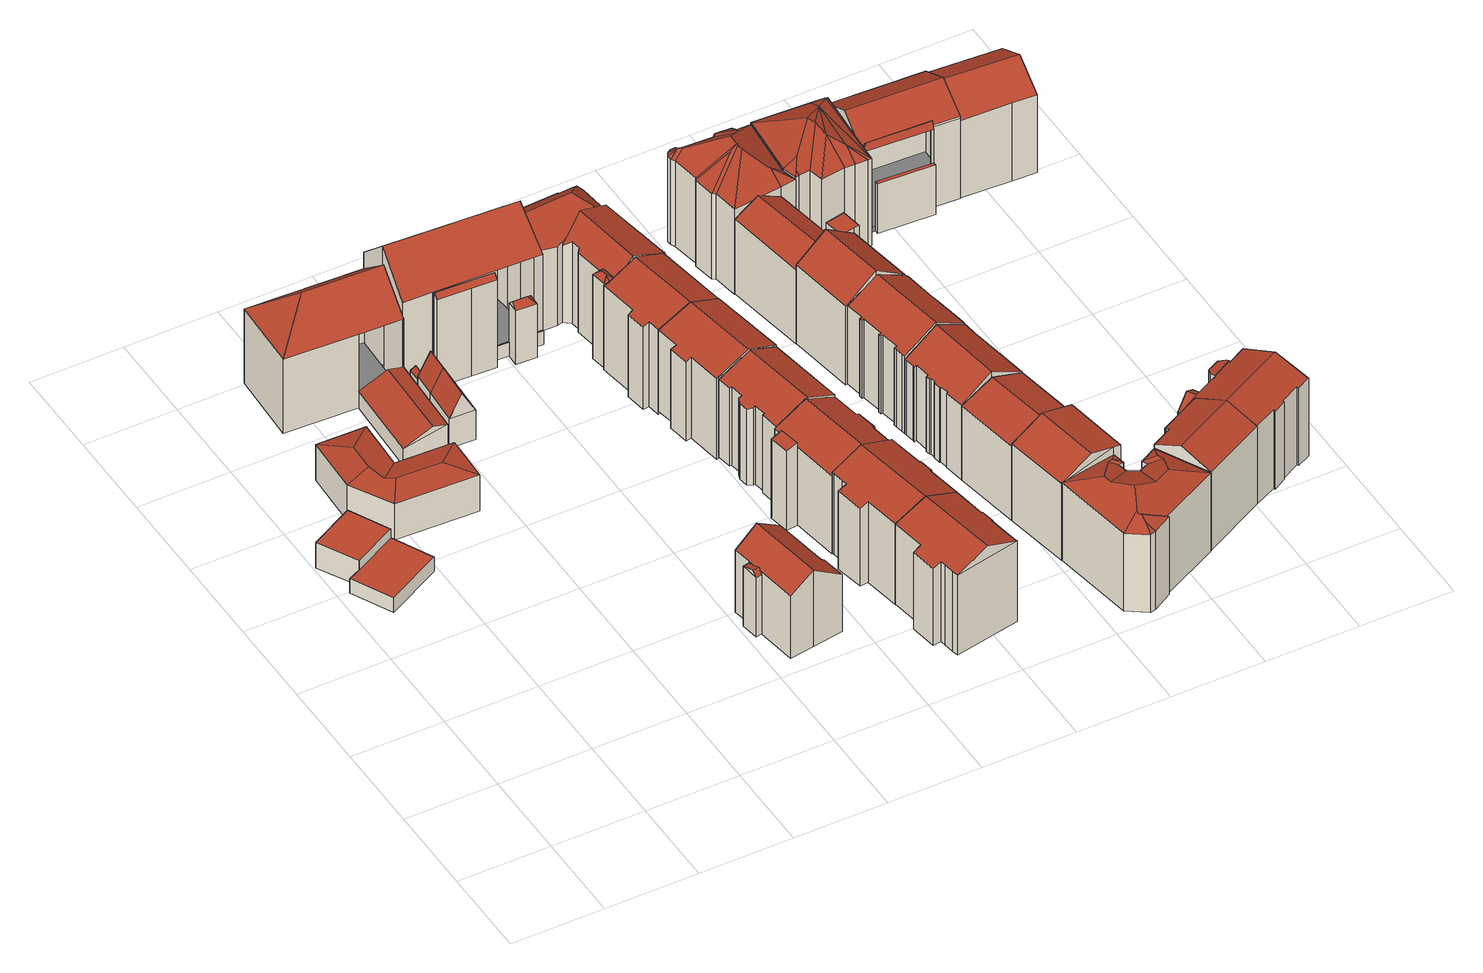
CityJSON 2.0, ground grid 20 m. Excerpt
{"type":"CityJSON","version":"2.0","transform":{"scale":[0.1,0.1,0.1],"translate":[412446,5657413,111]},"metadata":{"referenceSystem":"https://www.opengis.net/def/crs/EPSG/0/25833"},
"CityObjects":{
"building1":{"type":"Building","attributes":{"Dachtyp_tdc":"tdcPolyFlatRoof","Gemeindeschluessel":14612000,"Dachneigung":0,"QualitaetDacherkennung":81,"Geometrietyp2DReferenz":"3000","measuredHeight":6.15,"function":"31001_9998","roofType":"1000"},"geometry":[{"type":"Solid","lod":"2","boundaries":[[[[0,1,2,3]],[[1,4,5,2]],[[4,6,7,5]],[[6,8,9,7]],[[8,0,3,9]],[[8,6,4,1,0]],[[3,2,5,7,9]]]],"semantics":{"surfaces":[{"type":"WallSurface"},{"type":"RoofSurface"},{"type":"GroundSurface"}],"values":[[0,0,0,0,0,1,2]]}}]},
"building2":{"type":"Building","attributes":{"name":"Heinrich-Schütz-Konservatorium Dresden","Dachtyp_tdc":"tdcPolyFlatRoof","Gemeindeschluessel":14612000,"Dachneigung":0,"QualitaetDacherkennung":64,"Geometrietyp2DReferenz":"3000","measuredHeight":3.54,"function":"31001_3021","roofType":"1000"},"geometry":[{"type":"Solid","lod":"2","boundaries":[[[[10,11,12,13]],[[11,14,15,12]],[[14,16,17,15]],[[16,18,19,17]],[[18,10,13,19]],[[18,16,14,11,10]],[[13,12,15,17,19]]]],"semantics":{"surfaces":[{"type":"WallSurface"},{"type":"RoofSurface"},{"type":"GroundSurface"}],"values":[[0,0,0,0,0,1,2]]}}]},
"building3":{"type":"Building","attributes":{"Dachtyp_tdc":"tdcFreeFormRoof","Gemeindeschluessel":14612000,"Dachneigung":13.01,"QualitaetDacherkennung":86,"Geometrietyp2DReferenz":"3000","measuredHeight":10.07,"function":"31001_9998","roofType":"5000"},"geometry":[{"type":"Solid","lod":"2","boundaries":[[[[20,21,22,23]],[[21,24,25,22]],[[26,27,28,29]],[[27,30,31,28]],[[30,20,23,31]],[[32,33,30,27]],[[32,27,26]],[[34,33,32,26,35]],[[36,37,34,35,24]],[[36,24,21]],[[37,36,21,20]],[[33,34,37,20,30]],[[23,22,25,38,29,28,31]],[[24,35,38,25]],[[35,26,29,38]]]],"semantics":{"surfaces":[{"type":"WallSurface"},{"type":"RoofSurface"},{"type":"GroundSurface"}],"values":[[0,0,0,0,0,1,1,1,1,1,1,1,2,0,0]]}}]},
"building4":{"type":"Building","attributes":{"Gemeindeschluessel":14612000,"Geometrietyp2DReferenz":"3000","function":"31001_9998","roofType":"9999"},"children":["building4-1","building4-2"]},
"building4-1":{"type":"BuildingPart","attributes":{"Dachtyp_tdc":"tdcGableRoof","Dachneigung":26.17,"QualitaetDacherkennung":56,"Geometrietyp2DReferenz":"3000","measuredHeight":7.1,"roofType":"3100"},"parents":["building4"],"geometry":[{"type":"MultiSurface","lod":"2","boundaries":[[[39,40,41,42]],[[40,43,44,41]],[[43,45,46,44]],[[43,40,47]],[[40,39,48,47]],[[45,43,47,48]],[[42,41,44,46]]],"semantics":{"surfaces":[{"type":"WallSurface"},{"type":"RoofSurface"},{"type":"GroundSurface"}],"values":[0,0,0,0,1,1,2]}}]},
"building4-2":{"type":"BuildingPart","attributes":{"Dachtyp_tdc":"tdcHipAndGableRoof","Dachneigung":40.58,"QualitaetDacherkennung":58,"Geometrietyp2DReferenz":"3000","measuredHeight":25.02,"roofType":"5000"},"parents":["building4"],"geometry":[{"type":"MultiSurface","lod":"2","boundaries":[[[49,50,39,42,51]],[[52,46,45]],[[52,53,54,46]],[[53,55,56,54]],[[55,57,58,56]],[[57,59,60,58]],[[59,49,51,60]],[[55,53,61]],[[53,52,50,49,59,61]],[[59,57,55,61]],[[51,42,46,54,56,58,60]]],"semantics":{"surfaces":[{"type":"WallSurface"},{"type":"RoofSurface"},{"type":"GroundSurface"}],"values":[0,0,0,0,0,0,0,1,1,1,2]}}]},
"building5":{"type":"Building","attributes":{"Dachtyp_tdc":"tdcFreeFormRoof","Gemeindeschluessel":14612000,"Dachneigung":62.28,"QualitaetDacherkennung":6,"Geometrietyp2DReferenz":"3000","measuredHeight":12.53,"function":"31001_9998","roofType":"5000"},"geometry":[{"type":"Solid","lod":"2","boundaries":[[[[62,63,64,65]],[[63,66,67,64]],[[66,68,69,67]],[[68,70,71,69]],[[70,72,73,71]],[[72,74,75,73]],[[74,62,65,75]],[[72,76,74]],[[70,76,72]],[[76,70,68]],[[77,76,68,66]],[[78,77,66,63]],[[78,63,62]],[[76,77,78,62,74]],[[65,64,67,69,71,73,75]]]],"semantics":{"surfaces":[{"type":"WallSurface"},{"type":"RoofSurface"},{"type":"GroundSurface"}],"values":[[0,0,0,0,0,0,0,0,0,0,1,1,0,1,2]]}}]},
"building6":{"type":"Building","attributes":{"Dachtyp_tdc":"tdcFreeFormRoof","Gemeindeschluessel":14612000,"Dachneigung":63.23,"QualitaetDacherkennung":30,"Geometrietyp2DReferenz":"3000","measuredHeight":6.85,"function":"31001_9998","roofType":"5000"},"geometry":[{"type":"Solid","lod":"2","boundaries":[[[[79,80,81,82]],[[80,83,84,81]],[[83,85,86,84]],[[85,79,82,86]],[[87,85,83]],[[88,87,83,80]],[[88,80,79]],[[87,88,79,85]],[[82,81,84,86]]]],"semantics":{"surfaces":[{"type":"WallSurface"},{"type":"RoofSurface"},{"type":"GroundSurface"}],"values":[[0,0,0,0,1,1,1,1,2]]}}]},
"building7":{"type":"Building","attributes":{"Gemeindeschluessel":14612000,"Geometrietyp2DReferenz":"3000","function":"31001_9998","roofType":"9999"},"children":["building7-1","building7-2"]},
"building7-1":{"type":"BuildingPart","attributes":{"Dachtyp_tdc":"tdcGableRoof","Dachneigung":34.39,"QualitaetDacherkennung":67,"Geometrietyp2DReferenz":"3000","measuredHeight":18.53,"roofType":"3100"},"parents":["building7"],"geometry":[{"type":"MultiSurface","lod":"2","boundaries":[[[89,90,91,92]],[[90,93,94,91]],[[93,95,96,94]],[[95,97,98,96]],[[97,99,100,98]],[[99,101,102,100]],[[101,103,102]],[[104,105,106]],[[104,107,108,105]],[[107,109,110,108]],[[97,95,93,90,89,111,112,109]],[[92,91,94,96,98,100,102,105,108,110,113,114]],[[109,112,113,110]],[[112,111,114,113]],[[111,89,92,114]],[[109,107,104,115,116,101,99,97]]],"semantics":{"surfaces":[{"type":"WallSurface"},{"type":"RoofSurface"},{"type":"GroundSurface"}],"values":[0,0,0,0,0,0,0,0,0,0,1,2,0,0,0,1]}}]},
"building7-2":{"type":"BuildingPart","attributes":{"Dachtyp_tdc":"tdcGableRoof","Dachneigung":17.98,"QualitaetDacherkennung":32,"Geometrietyp2DReferenz":"3000","measuredHeight":15.7,"roofType":"3100"},"parents":["building7"],"geometry":[{"type":"MultiSurface","lod":"2","boundaries":[[[103,117,118,102]],[[117,119,120,118]],[[119,106,105,120]],[[119,117,121]],[[117,103,116,122,121]],[[106,119,121,122,115]],[[102,118,120,105]]],"semantics":{"surfaces":[{"type":"WallSurface"},{"type":"RoofSurface"},{"type":"GroundSurface"}],"values":[0,0,0,0,1,1,2]}}]},
"building8":{"type":"Building","attributes":{"Gemeindeschluessel":14612000,"Geometrietyp2DReferenz":"3000","function":"31001_9998","roofType":"9999"},"children":["building8-1","building8-2","building8-3","building8-4"]},
"building8-1":{"type":"BuildingPart","attributes":{"Dachtyp_tdc":"tdcFreeFormRoof","Dachneigung":44.53,"QualitaetDacherkennung":8,"Geometrietyp2DReferenz":"3000","measuredHeight":14.38,"roofType":"5000"},"parents":["building8"],"geometry":[{"type":"MultiSurface","lod":"2","boundaries":[[[123,124,125]],[[123,126,127,124]],[[126,128,129,127]],[[128,130,131,129]],[[130,132,133,134,131]],[[135,128,126,123]],[[136,135,123,132]],[[135,136,130,128]],[[130,136,132]],[[134,124,127,129,131]]],"semantics":{"surfaces":[{"type":"WallSurface"},{"type":"RoofSurface"},{"type":"GroundSurface"}],"values":[0,0,0,0,0,1,1,1,0,2]}}]},
"building8-2":{"type":"BuildingPart","attributes":{"Dachtyp_tdc":"tdcGableRoof","Dachneigung":40.35,"QualitaetDacherkennung":19,"Geometrietyp2DReferenz":"3000","measuredHeight":22.46,"roofType":"3100"},"parents":["building8"],"geometry":[{"type":"MultiSurface","lod":"2","boundaries":[[[137,138,139,140]],[[138,141,142,139]],[[141,143,144,142]],[[143,145,146,144]],[[145,147,148,149,146]],[[150,137,140,151,152]],[[145,143,141,138,137]],[[137,150,147,145]],[[140,139,142,144,146,149,151]]],"semantics":{"surfaces":[{"type":"WallSurface"},{"type":"RoofSurface"},{"type":"GroundSurface"}],"values":[0,0,0,0,0,0,1,1,2]}}]},
"building8-3":{"type":"BuildingPart","attributes":{"Dachtyp_tdc":"tdcPolyFlatRoof","Dachneigung":0,"QualitaetDacherkennung":0,"Geometrietyp2DReferenz":"3000","measuredHeight":3.28,"roofType":"9999"},"parents":["building8"],"geometry":[{"type":"MultiSurface","lod":"2","boundaries":[[[153,154,148,152,133,125,155]],[[155,125,124,156]],[[133,152,151,134]],[[148,154,157,149]],[[153,155,156,158]],[[156,124,134,151,149,157,158]],[[134,124,125,133]],[[149,151,152,148]],[[158,157,154,153]]],"semantics":{"surfaces":[{"type":"RoofSurface"},{"type":"WallSurface"},{"type":"GroundSurface"},{"type":"ClosureSurface","isClosure":"1","QuelleClosure":"LoD1Solid"}],"values":[0,1,1,1,1,2,3,3,3]}}]},
"building8-4":{"type":"BuildingPart","attributes":{"Dachtyp_tdc":"tdcGableRoof","Dachneigung":44.55,"QualitaetDacherkennung":68,"Geometrietyp2DReferenz":"3000","measuredHeight":29.45,"roofType":"3100"},"parents":["building8"],"geometry":[{"type":"MultiSurface","lod":"2","boundaries":[[[159,160,161,157,154]],[[160,162,163,161]],[[162,164,165,163]],[[164,166,167,165]],[[166,168,169,167]],[[168,170,171,169]],[[170,172,173,171]],[[172,174,175,173]],[[174,176,153,158,175]],[[172,170,168,166,164,162]],[[162,160,159,176,174,172]],[[157,161,163,165,167,169,171,173,175,158]]],"semantics":{"surfaces":[{"type":"WallSurface"},{"type":"RoofSurface"},{"type":"GroundSurface"}],"values":[0,0,0,0,0,0,0,0,0,1,1,2]}}]},
"building9":{"type":"Building","attributes":{"Dachtyp_tdc":"tdcFreeFormRoof","Gemeindeschluessel":14612000,"Dachneigung":21.4,"QualitaetDacherkennung":61,"Geometrietyp2DReferenz":"3000","measuredHeight":22.5,"function":"31001_9998","roofType":"5000"},"geometry":[{"type":"Solid","lod":"2","boundaries":[[[[177,178,179,180]],[[178,181,182,179]],[[181,183,184,182]],[[183,185,186,184]],[[185,187,188,186]],[[187,189,190,188]],[[189,191,192,190]],[[191,193,194,192]],[[193,195,196,194]],[[195,197,198,196]],[[197,199,200,198]],[[199,201,202,200]],[[201,203,204,202]],[[203,205,206,204]],[[205,207,208,206]],[[207,177,180,208]],[[183,181,178,177,209,210,191,189,187,185]],[[207,205,203,201,199,197,195,193,210,209]],[[193,191,210]],[[177,207,209]],[[180,179,182,184,186,188,190,192,194,196,198,200,202,204,206,208]]]],"semantics":{"surfaces":[{"type":"WallSurface"},{"type":"RoofSurface"},{"type":"GroundSurface"}],"values":[[0,0,0,0,0,0,0,0,0,0,0,0,0,0,0,0,1,1,0,0,2]]}}]},
"building10":{"type":"Building","attributes":{"Dachtyp_tdc":"tdcFreeFormRoof","Gemeindeschluessel":14612000,"Dachneigung":22.52,"QualitaetDacherkennung":65,"Geometrietyp2DReferenz":"3000","measuredHeight":22.73,"function":"31001_9998","roofType":"5000"},"geometry":[{"type":"Solid","lod":"2","boundaries":[[[[211,212,213,214]],[[212,215,216,213]],[[215,217,218,216]],[[217,219,220,218]],[[219,221,222,220]],[[221,223,224,222]],[[223,225,226,224]],[[225,227,228,226]],[[227,229,230,228]],[[229,231,232,230]],[[231,233,234,232]],[[233,235,236,234]],[[235,237,238,236]],[[237,239,240,238]],[[239,211,214,240]],[[233,231,229,227,241,242,239,237,235]],[[212,211,242,241,225,223,221,219,217,215]],[[211,239,242]],[[227,225,241]],[[214,213,216,218,220,222,224,226,228,230,232,234,236,238,240]]]],"semantics":{"surfaces":[{"type":"WallSurface"},{"type":"RoofSurface"},{"type":"GroundSurface"}],"values":[[0,0,0,0,0,0,0,0,0,0,0,0,0,0,0,1,1,0,0,2]]}}]},
"building11":{"type":"Building","attributes":{"Gemeindeschluessel":14612000,"Geometrietyp2DReferenz":"3000","function":"31001_9998","roofType":"9999"},"children":["building11-1","building11-2"]},
"building11-1":{"type":"BuildingPart","attributes":{"Dachtyp_tdc":"tdcPolyFlatRoof","Dachneigung":17.81,"QualitaetDacherkennung":41,"Geometrietyp2DReferenz":"3000","measuredHeight":20.22,"roofType":"2100"},"parents":["building11"],"geometry":[{"type":"MultiSurface","lod":"2","boundaries":[[[243,244,245,246]],[[247,248,244,243]],[[248,249,244]],[[250,251,246,245,252]],[[251,247,243,246]],[[251,250,248,247]]],"semantics":{"surfaces":[{"type":"GroundSurface"},{"type":"WallSurface"},{"type":"RoofSurface"}],"values":[0,1,1,1,1,2]}}]},
"building11-2":{"type":"BuildingPart","attributes":{"Dachtyp_tdc":"tdcGableRoof","Dachneigung":23.87,"QualitaetDacherkennung":82,"Geometrietyp2DReferenz":"3000","measuredHeight":22.38,"roofType":"3100"},"parents":["building11"],"geometry":[{"type":"MultiSurface","lod":"2","boundaries":[[[249,253,254,244]],[[253,255,256,254]],[[257,258,259,260]],[[258,261,262,259]],[[261,263,264,262]],[[263,265,266,264]],[[265,267,268,266]],[[267,269,270,268]],[[269,271,272,270]],[[271,273,274,272]],[[273,252,245,274]],[[269,267,265,263,261,258,257,275]],[[275,255,253,249,252,273,271,269]],[[245,244,254,256,276,260,259,262,264,266,268,270,272,274]],[[255,275,276,256]],[[275,257,260,276]]],"semantics":{"surfaces":[{"type":"WallSurface"},{"type":"RoofSurface"},{"type":"GroundSurface"}],"values":[0,0,0,0,0,0,0,0,0,0,0,1,1,2,0,0]}}]},
"building12":{"type":"Building","attributes":{"Dachtyp_tdc":"tdcGableRoof","Gemeindeschluessel":14612000,"Dachneigung":23.04,"QualitaetDacherkennung":81,"Geometrietyp2DReferenz":"3000","measuredHeight":22.23,"function":"31001_9998","roofType":"3100"},"geometry":[{"type":"Solid","lod":"2","boundaries":[[[[277,278,279,280]],[[278,281,282,279]],[[281,283,284,282]],[[283,285,286,284]],[[285,287,288,286]],[[287,289,290,288]],[[289,291,292,290]],[[291,293,294,292]],[[293,295,296,294]],[[295,297,298,296]],[[297,299,300,298]],[[299,301,302,300]],[[301,303,304,302]],[[303,255,305,304]],[[255,306,307,305]],[[306,277,280,307]],[[303,301,299,297]],[[297,295,293,291,289,287,285,283,281,278,277,306,255,303]],[[280,279,282,284,286,288,290,292,294,296,298,300,302,304,305,307]]]],"semantics":{"surfaces":[{"type":"WallSurface"},{"type":"RoofSurface"},{"type":"GroundSurface"}],"values":[[0,0,0,0,0,0,0,0,0,0,0,0,0,0,0,0,1,1,2]]}}]},
"building13":{"type":"Building","attributes":{"Dachtyp_tdc":"tdcFreeFormRoof","Gemeindeschluessel":14612000,"Dachneigung":21.45,"QualitaetDacherkennung":81,"Geometrietyp2DReferenz":"3000","measuredHeight":22.68,"function":"31001_9998","roofType":"5000"},"geometry":[{"type":"Solid","lod":"2","boundaries":[[[[308,309,310,311]],[[309,312,313,310]],[[312,314,315,313]],[[314,316,317,315]],[[316,318,319,317]],[[318,320,321,319]],[[320,322,323,321]],[[322,324,325,323]],[[324,308,311,325]],[[326,316,314,327]],[[322,320,318,326,327,312,309,308,324]],[[314,312,327]],[[318,316,326]],[[311,310,313,315,317,319,321,323,325]]]],"semantics":{"surfaces":[{"type":"WallSurface"},{"type":"RoofSurface"},{"type":"GroundSurface"}],"values":[[0,0,0,0,0,0,0,0,0,1,1,0,0,2]]}}]},
"building14":{"type":"Building","attributes":{"Dachtyp_tdc":"tdcFreeFormRoof","Gemeindeschluessel":14612000,"Dachneigung":22.52,"QualitaetDacherkennung":74,"Geometrietyp2DReferenz":"3000","measuredHeight":23.72,"function":"31001_9998","roofType":"5000"},"geometry":[{"type":"Solid","lod":"2","boundaries":[[[[312,328,329,330]],[[328,331,332,329]],[[331,333,334,332]],[[333,335,336,334]],[[335,337,338,336]],[[337,339,340,338]],[[339,341,342,340]],[[341,343,344,342]],[[343,345,346,344]],[[345,312,330,346]],[[347,348,341,339,337,335,333,331,328,312]],[[347,345,343,348]],[[343,341,348]],[[312,345,347]],[[330,329,332,334,336,338,340,342,344,346]]]],"semantics":{"surfaces":[{"type":"WallSurface"},{"type":"RoofSurface"},{"type":"GroundSurface"}],"values":[[0,0,0,0,0,0,0,0,0,0,1,1,0,0,2]]}}]},
"building15":{"type":"Building","attributes":{"Gemeindeschluessel":14612000,"Geometrietyp2DReferenz":"3000","function":"31001_9998","roofType":"9999"},"children":["building15-1","building15-2","building15-3"]},
"building15-1":{"type":"BuildingPart","attributes":{"Dachtyp_tdc":"tdcGableRoof","Dachneigung":25.74,"QualitaetDacherkennung":54,"Geometrietyp2DReferenz":"3000","measuredHeight":24.1,"roofType":"3100"},"parents":["building15"],"geometry":[{"type":"MultiSurface","lod":"2","boundaries":[[[349,350,351,352]],[[350,353,354,351]],[[353,355,356,354]],[[355,357,358,356]],[[359,360,361,362,363]],[[360,364,365,361]],[[364,366,367,365]],[[364,360,359,368,369,370,371]],[[371,372,357,355,353,350,349,373,366,364]],[[352,351,354,356,358,374,375,362,361,365,367,376]]],"semantics":{"surfaces":[{"type":"WallSurface"},{"type":"RoofSurface"},{"type":"GroundSurface"}],"values":[0,0,0,0,0,0,0,1,1,2]}}]},
"building15-2":{"type":"BuildingPart","attributes":{"Dachtyp_tdc":"tdcFreeFormRoof","Dachneigung":36.83,"QualitaetDacherkennung":9,"Geometrietyp2DReferenz":"3000","measuredHeight":21.61,"roofType":"5000"},"parents":["building15"],"geometry":[{"type":"MultiSurface","lod":"2","boundaries":[[[377,378,379,380]],[[378,381,382,379]],[[381,383,349,352,382]],[[384,377,380,367,366]],[[383,381,385]],[[381,378,386,387,385]],[[378,377,386]],[[377,384,387,386]],[[384,388,383,385,387]],[[380,379,382,352,376,367]]],"semantics":{"surfaces":[{"type":"WallSurface"},{"type":"RoofSurface"},{"type":"GroundSurface"}],"values":[0,0,0,0,1,1,1,1,1,2]}}]},
"building15-3":{"type":"BuildingPart","attributes":{"Dachtyp_tdc":"tdcFreeFormRoof","Dachneigung":40.69,"QualitaetDacherkennung":24,"Geometrietyp2DReferenz":"3000","measuredHeight":25.55,"roofType":"5000"},"parents":["building15"],"geometry":[{"type":"MultiSurface","lod":"2","boundaries":[[[389,390,391,392]],[[390,393,394,391]],[[393,395,396,394]],[[395,397,398,396]],[[397,399,400,398]],[[399,401,402,400]],[[401,403,404,402]],[[403,405,406,404]],[[405,407,408,406]],[[407,363,362,408]],[[409,410,411,358,357]],[[410,389,392,411]],[[412,368,363,407,405,413]],[[405,403,401,399,397,395,393,390,413]],[[390,389,410,409,372,414,370,412,413]],[[392,391,394,396,398,400,402,404,406,408,362,375,374,358,411]]],"semantics":{"surfaces":[{"type":"WallSurface"},{"type":"RoofSurface"},{"type":"GroundSurface"}],"values":[0,0,0,0,0,0,0,0,0,0,0,0,1,1,1,2]}}]},
"building16":{"type":"Building","attributes":{"Dachtyp_tdc":"tdcFreeFormRoof","Gemeindeschluessel":14612000,"Dachneigung":26.97,"QualitaetDacherkennung":59,"Geometrietyp2DReferenz":"3000","measuredHeight":22.41,"function":"31001_9998","roofType":"5000"},"geometry":[{"type":"Solid","lod":"2","boundaries":[[[[415,416,417,418]],[[416,419,420,417]],[[419,421,422,420]],[[421,423,424,422]],[[423,415,418,424]],[[423,421,419,425,426]],[[415,426,425,416]],[[419,416,425]],[[415,423,426]],[[418,417,420,422,424]]]],"semantics":{"surfaces":[{"type":"WallSurface"},{"type":"RoofSurface"},{"type":"GroundSurface"}],"values":[[0,0,0,0,0,1,1,0,0,2]]}}]},
"building17":{"type":"Building","attributes":{"Dachtyp_tdc":"tdcFreeFormRoof","Gemeindeschluessel":14612000,"Dachneigung":21.69,"QualitaetDacherkennung":28,"Geometrietyp2DReferenz":"3000","measuredHeight":22.21,"function":"31001_9998","roofType":"5000"},"geometry":[{"type":"Solid","lod":"2","boundaries":[[[[427,428,429,430]],[[428,431,432,429]],[[431,433,434,432]],[[433,435,436,434]],[[435,437,438,436]],[[437,439,440,438]],[[439,441,442,440]],[[441,443,444,442]],[[443,445,446,444]],[[445,447,448,446]],[[447,449,450,448]],[[449,451,452,450]],[[451,453,454,452]],[[453,455,456,454]],[[455,457,458,456]],[[457,427,430,458]],[[455,459,457]],[[459,455,453]],[[460,461,459,453,451]],[[462,463,464,460,451,449]],[[465,466,467,462,449,447]],[[465,447,445]],[[466,465,445,443]],[[467,466,443,441]],[[468,469,463,462,467,441,439]],[[470,471,468,439,437]],[[470,437,435]],[[471,470,435,433]],[[469,468,471,433,431]],[[464,463,469,431,428]],[[461,460,464,428,427]],[[459,461,427,457]],[[430,429,432,434,436,438,440,442,444,446,448,450,452,454,456,458]]]],"semantics":{"surfaces":[{"type":"WallSurface"},{"type":"RoofSurface"},{"type":"GroundSurface"}],"values":[[0,0,0,0,0,0,0,0,0,0,0,0,0,0,0,0,1,1,1,1,1,1,1,1,1,1,1,1,1,1,1,1,2]]}}]},
"building18":{"type":"Building","attributes":{"Dachtyp_tdc":"tdcGableRoof","Gemeindeschluessel":14612000,"Dachneigung":21.96,"QualitaetDacherkennung":75,"Geometrietyp2DReferenz":"3000","measuredHeight":21.24,"function":"31001_9998","roofType":"3100"},"geometry":[{"type":"Solid","lod":"2","boundaries":[[[[472,473,474,475]],[[473,476,477,474]],[[476,478,479,477]],[[478,472,475,479]],[[476,473,480]],[[472,478,481]],[[473,472,481,480]],[[478,476,480,481]],[[475,474,477,479]]]],"semantics":{"surfaces":[{"type":"WallSurface"},{"type":"RoofSurface"},{"type":"GroundSurface"}],"values":[[0,0,0,0,0,0,1,1,2]]}}]},
"building19":{"type":"Building","attributes":{"Dachtyp_tdc":"tdcGableRoof","Gemeindeschluessel":14612000,"Dachneigung":30.62,"QualitaetDacherkennung":80,"Geometrietyp2DReferenz":"3000","measuredHeight":22.67,"function":"31001_9998","roofType":"3100"},"geometry":[{"type":"Solid","lod":"2","boundaries":[[[[482,483,484,485]],[[483,486,487,484]],[[486,488,489,487]],[[488,490,491,489]],[[490,492,493,491]],[[492,494,495,493]],[[494,496,497,495]],[[496,498,499,497]],[[498,500,501,499]],[[500,502,503,501]],[[502,504,505,503]],[[504,506,507,505]],[[506,508,509,507]],[[508,510,511,509]],[[510,512,513,511]],[[512,514,515,513]],[[514,516,517,515]],[[516,518,519,517]],[[518,520,475,519]],[[520,521,522,475]],[[521,523,479,522]],[[523,524,525,479]],[[524,482,485,525]],[[521,520,518,516,514,512,510]],[[510,508,506,504,502,500,498,496,494,492,490,488,486,483,482,524,523,521]],[[485,484,487,489,491,493,495,497,499,501,503,505,507,509,511,513,515,517,519,475,522,479,525]]]],"semantics":{"surfaces":[{"type":"WallSurface"},{"type":"RoofSurface"},{"type":"GroundSurface"}],"values":[[0,0,0,0,0,0,0,0,0,0,0,0,0,0,0,0,0,0,0,0,0,0,0,1,1,2]]}}]},
"building20":{"type":"Building","attributes":{"Dachtyp_tdc":"tdcGableRoof","Gemeindeschluessel":14612000,"Dachneigung":29.71,"QualitaetDacherkennung":78,"Geometrietyp2DReferenz":"3000","measuredHeight":23.18,"function":"31001_9998","roofType":"3100"},"geometry":[{"type":"Solid","lod":"2","boundaries":[[[[526,527,528,529]],[[527,530,531,528]],[[530,532,533,531]],[[532,534,535,533]],[[534,536,537,535]],[[536,538,539,537]],[[538,540,541,539]],[[540,542,543,541]],[[542,544,545,543]],[[544,546,547,545]],[[546,548,549,547]],[[548,550,551,549]],[[550,552,553,551]],[[552,554,555,553]],[[554,556,557,555]],[[556,558,559,557]],[[558,560,561,559]],[[560,562,563,561]],[[562,564,565,563]],[[564,566,567,565]],[[566,568,569,567]],[[568,570,571,569]],[[570,572,513,571]],[[572,573,574,513]],[[573,575,509,574]],[[575,576,577,509]],[[576,526,529,577]],[[573,572,570,568,566,564,562,560,558,556,554,552,550]],[[550,548,546,544,542,540,538,536,534,532,530,527,526,576,575,573]],[[529,528,531,533,535,537,539,541,543,545,547,549,551,553,555,557,559,561,563,565,567,569,571,513,574,509,577]]]],"semantics":{"surfaces":[{"type":"WallSurface"},{"type":"RoofSurface"},{"type":"GroundSurface"}],"values":[[0,0,0,0,0,0,0,0,0,0,0,0,0,0,0,0,0,0,0,0,0,0,0,0,0,0,0,1,1,2]]}}]},
"building21":{"type":"Building","attributes":{"Dachtyp_tdc":"tdcGableRoof","Gemeindeschluessel":14612000,"Dachneigung":34.49,"QualitaetDacherkennung":78,"Geometrietyp2DReferenz":"3000","measuredHeight":24.18,"function":"31001_9998","roofType":"3100"},"geometry":[{"type":"Solid","lod":"2","boundaries":[[[[578,579,580,581]],[[579,582,583,580]],[[582,584,585,583]],[[584,586,553,585]],[[586,587,588,553]],[[587,589,549,588]],[[589,590,591,549]],[[590,578,581,591]],[[587,586,584,582,579]],[[579,578,590,589,587]],[[581,580,583,585,553,588,549,591]]]],"semantics":{"surfaces":[{"type":"WallSurface"},{"type":"RoofSurface"},{"type":"GroundSurface"}],"values":[[0,0,0,0,0,0,0,0,1,1,2]]}}]},
"building22":{"type":"Building","attributes":{"Gemeindeschluessel":14612000,"Geometrietyp2DReferenz":"3000","function":"31001_9998","roofType":"9999"},"children":["building22-1","building22-2"]},
"building22-1":{"type":"BuildingPart","attributes":{"Dachtyp_tdc":"tdcGableRoof","Dachneigung":30.45,"QualitaetDacherkennung":65,"Geometrietyp2DReferenz":"3000","measuredHeight":21.36,"roofType":"3100"},"parents":["building22"],"geometry":[{"type":"MultiSurface","lod":"2","boundaries":[[[592,593,594,595]],[[593,596,597,594]],[[598,599,600,601]],[[599,602,603,600]],[[602,604,605,603]],[[604,592,595,605]],[[599,598,596,593,592]],[[592,604,602,599]],[[595,594,597,601,600,603,605]]],"semantics":{"surfaces":[{"type":"WallSurface"},{"type":"RoofSurface"},{"type":"GroundSurface"}],"values":[0,0,0,0,0,0,1,1,2]}}]},
"building22-2":{"type":"BuildingPart","attributes":{"Dachtyp_tdc":"tdcPolyFlatRoof","Dachneigung":0,"QualitaetDacherkennung":30,"Geometrietyp2DReferenz":"3000","measuredHeight":20.77,"roofType":"1000"},"parents":["building22"],"geometry":[{"type":"MultiSurface","lod":"2","boundaries":[[[606,607,608,597]],[[607,609,610,608]],[[609,611,612,610]],[[611,613,598,601,612]],[[606,597,596]],[[613,611,609,607,606]],[[608,610,612,601,597]]],"semantics":{"surfaces":[{"type":"WallSurface"},{"type":"RoofSurface"},{"type":"GroundSurface"}],"values":[0,0,0,0,0,1,2]}}]},
"building23":{"type":"Building","attributes":{"Dachtyp_tdc":"tdcFreeFormRoof","Gemeindeschluessel":14612000,"Dachneigung":40.05,"QualitaetDacherkennung":23,"Geometrietyp2DReferenz":"3000","measuredHeight":27.34,"function":"31001_9998","roofType":"5000"},"geometry":[{"type":"Solid","lod":"2","boundaries":[[[[614,615,616,617]],[[615,618,619,616]],[[618,620,621,619]],[[620,622,623,621]],[[622,624,625,623]],[[624,626,627,625]],[[626,628,629,627]],[[628,630,631,629]],[[630,632,633,631]],[[632,634,635,633]],[[634,636,637,635]],[[636,638,639,637]],[[638,640,641,639]],[[640,642,643,641]],[[642,644,645,643]],[[644,646,647,645]],[[646,648,649,647]],[[648,650,651,649]],[[650,652,653,651]],[[652,654,655,653]],[[654,614,617,655]],[[656,654,652]],[[657,656,652,650]],[[658,659,660,661,662,663,664,665,666,657,650,648]],[[658,648,646]],[[659,658,646,644]],[[667,660,659,644,642]],[[667,642,640]],[[661,660,667,640,638]],[[668,662,661,638,636]],[[669,670,671,672,668,636,634]],[[669,634,632]],[[670,669,632,630]],[[670,671,670,630,628]],[[670,628,626]],[[672,671,670,626,624]],[[663,662,668,672,624,622]],[[673,664,663,622,620]],[[673,620,618]],[[665,664,673,618,615]],[[666,665,615,614]],[[656,657,666,614,654]],[[617,616,619,621,623,625,627,629,631,633,635,637,639,641,643,645,647,649,651,653,655]]]],"semantics":{"surfaces":[{"type":"WallSurface"},{"type":"RoofSurface"},{"type":"GroundSurface"}],"values":[[0,0,0,0,0,0,0,0,0,0,0,0,0,0,0,0,0,0,0,0,0,1,1,1,1,1,1,1,1,1,1,1,1,1,1,1,1,1,1,1,1,1,2]]}}]},
"building24":{"type":"Building","attributes":{"Dachtyp_tdc":"tdcFreeFormRoof","Gemeindeschluessel":14612000,"Dachneigung":26.69,"QualitaetDacherkennung":77,"Geometrietyp2DReferenz":"3000","measuredHeight":22.43,"function":"31001_9998","roofType":"5000"},"geometry":[{"type":"Solid","lod":"2","boundaries":[[[[674,675,676,677]],[[675,678,679,676]],[[678,680,681,679]],[[680,682,683,681]],[[682,684,685,683]],[[684,686,687,685]],[[686,688,689,687]],[[688,690,691,689]],[[690,674,677,691]],[[692,693,694,695,696,697,698,699,700]],[[688,699,698,690]],[[690,698,697,674]],[[684,692,700,686]],[[686,700,699,688]],[[674,697,696,675]],[[675,696,695,678]],[[678,695,694,680]],[[680,694,693,682]],[[682,693,692,684]],[[677,676,679,681,683,685,687,689,691]]]],"semantics":{"surfaces":[{"type":"WallSurface"},{"type":"RoofSurface"},{"type":"GroundSurface"}],"values":[[0,0,0,0,0,0,0,0,0,1,1,0,0,0,0,0,0,0,0,2]]}}]},
"building25":{"type":"Building","attributes":{"Dachtyp_tdc":"tdcFreeFormRoof","Gemeindeschluessel":14612000,"Dachneigung":28.36,"QualitaetDacherkennung":20,"Geometrietyp2DReferenz":"3000","measuredHeight":25.65,"function":"31001_9998","roofType":"5000"},"geometry":[{"type":"Solid","lod":"2","boundaries":[[[[701,702,647,649]],[[702,703,704,647]],[[703,705,706,704]],[[705,707,708,706]],[[707,709,710,708]],[[709,711,712,710]],[[711,713,714,712]],[[713,715,716,714]],[[715,717,718,716]],[[717,719,720,718]],[[719,721,722,720]],[[721,723,724,722]],[[723,725,653,724]],[[725,726,651,653]],[[726,701,649,651]],[[727,725,723]],[[728,729,730,727,723,721]],[[731,728,721,719]],[[731,719,717]],[[732,731,717,715]],[[732,713,711]],[[733,709,707]],[[733,711,709]],[[734,711,733]],[[734,732,711]],[[734,731,732]],[[734,728,731]],[[735,728,734]],[[728,735,729]],[[733,707,705]],[[734,733,705,703]],[[736,735,734,703,702]],[[736,702,701]],[[730,729,735,736,701,726]],[[727,730,726,725]],[[649,647,704,706,708,710,712,714,716,718,720,722,724,653,651]],[[713,732,715]]]],"semantics":{"surfaces":[{"type":"WallSurface"},{"type":"RoofSurface"},{"type":"GroundSurface"}],"values":[[0,0,0,0,0,0,0,0,0,0,0,0,0,0,0,1,1,1,1,1,1,1,1,1,1,1,1,1,1,1,1,1,1,1,1,2,1]]}}]},
"building26":{"type":"Building","attributes":{"Gemeindeschluessel":14612000,"Geometrietyp2DReferenz":"3000","function":"31001_9998","roofType":"9999"},"children":["building26-1","building26-2","building26-3"]},
"building26-1":{"type":"BuildingPart","attributes":{"Dachtyp_tdc":"tdcPolyFlatRoof","Dachneigung":9.6,"QualitaetDacherkennung":52,"Geometrietyp2DReferenz":"3000","measuredHeight":19.73,"roofType":"2100"},"parents":["building26"],"geometry":[{"type":"MultiSurface","lod":"2","boundaries":[[[737,738,739,740,741]],[[738,742,743,739]],[[742,744,745,743]],[[744,746,747,745]],[[746,748,749,750,747]],[[748,746,744,742,738,737]],[[740,739,743,745,747,750]]],"semantics":{"surfaces":[{"type":"WallSurface"},{"type":"RoofSurface"},{"type":"GroundSurface"}],"values":[0,0,0,0,0,1,2]}}]},
"building26-2":{"type":"BuildingPart","attributes":{"Dachtyp_tdc":"tdcGableRoof","Dachneigung":22.14,"QualitaetDacherkennung":83,"Geometrietyp2DReferenz":"3000","measuredHeight":22,"roofType":"3100"},"parents":["building26"],"geometry":[{"type":"MultiSurface","lod":"2","boundaries":[[[751,741,740,752,753]],[[749,754,755,750]],[[754,756,757,755]],[[756,758,759,757]],[[758,760,761,759]],[[760,762,763,761]],[[762,764,765,763]],[[764,766,767,765]],[[766,768,769,767]],[[768,770,771,769]],[[770,772,773,771]],[[772,774,775,773]],[[774,776,689,775]],[[776,777,778,689]],[[777,700,687,778]],[[700,779,780,687]],[[779,781,782,783,780]],[[777,776,774,772,770,768,766,764,762,760,758]],[[758,756,754,749,741,751,781,779,700,777]],[[783,784,752,740,750,755,757,759,761,763,765,767,769,771,773,775,689,778,687,780]]],"semantics":{"surfaces":[{"type":"WallSurface"},{"type":"RoofSurface"},{"type":"GroundSurface"}],"values":[0,0,0,0,0,0,0,0,0,0,0,0,0,0,0,0,0,1,1,2]}}]},
"building26-3":{"type":"BuildingPart","attributes":{"Dachtyp_tdc":"tdcGableRoof","Dachneigung":44.84,"QualitaetDacherkennung":7,"Geometrietyp2DReferenz":"3000","measuredHeight":17.29,"roofType":"3100"},"parents":["building26"],"geometry":[{"type":"MultiSurface","lod":"2","boundaries":[[[782,785,786,783]],[[785,787,788,786]],[[787,789,790,788]],[[789,791,792,790]],[[791,753,752,792]],[[787,785,782,793]],[[793,753,791,789,787]],[[752,784,783,786,788,790,792]]],"semantics":{"surfaces":[{"type":"WallSurface"},{"type":"RoofSurface"},{"type":"GroundSurface"}],"values":[0,0,0,0,0,1,1,2]}}]},
"building27":{"type":"Building","attributes":{"Gemeindeschluessel":14612000,"Geometrietyp2DReferenz":"3000","function":"31001_9998","roofType":"9999"},"children":["building27-1","building27-2","building27-3"]},
"building27-1":{"type":"BuildingPart","attributes":{"Dachtyp_tdc":"tdcGableRoof","Dachneigung":29.66,"QualitaetDacherkennung":55,"Geometrietyp2DReferenz":"3000","measuredHeight":24,"roofType":"3100"},"parents":["building27"],"geometry":[{"type":"MultiSurface","lod":"2","boundaries":[[[794,795,796,797]],[[795,798,799,796]],[[800,801,708,802]],[[801,794,797,708]],[[803,804,805,794]],[[806,807,805,804,808]],[[800,808,804,803,801]],[[795,807,806,798]],[[794,805,807,795]],[[801,803,794]],[[797,796,799,802,708]]],"semantics":{"surfaces":[{"type":"WallSurface"},{"type":"RoofSurface"},{"type":"GroundSurface"}],"values":[0,0,0,0,1,1,0,0,0,0,2]}}]},
"building27-2":{"type":"BuildingPart","attributes":{"Dachtyp_tdc":"tdcPolyFlatRoof","Dachneigung":0,"QualitaetDacherkennung":5,"Geometrietyp2DReferenz":"3000","measuredHeight":12.21,"roofType":"1000"},"parents":["building27"],"geometry":[{"type":"MultiSurface","lod":"2","boundaries":[[[809,810,811,812]],[[813,814,815,816]],[[814,809,812,815]],[[814,813,810,809]],[[812,811,816,815]]],"semantics":{"surfaces":[{"type":"WallSurface"},{"type":"RoofSurface"},{"type":"GroundSurface"}],"values":[0,0,0,1,2]}}]},
"building27-3":{"type":"BuildingPart","attributes":{"Dachtyp_tdc":"tdcFreeFormRoof","Dachneigung":65.35,"QualitaetDacherkennung":12,"Geometrietyp2DReferenz":"3000","measuredHeight":21.98,"roofType":"5000"},"parents":["building27"],"geometry":[{"type":"MultiSurface","lod":"2","boundaries":[[[817,818,808,800,802,710]],[[819,820,813,816,799,798,806]],[[821,820,819]],[[822,821,819,818]],[[822,818,817]],[[821,822,817,820]],[[710,802,799,816,811]]],"semantics":{"surfaces":[{"type":"WallSurface"},{"type":"RoofSurface"},{"type":"GroundSurface"}],"values":[0,0,0,1,1,1,2]}}]},
"building28":{"type":"Building","attributes":{"Dachtyp_tdc":"tdcGableRoof","Gemeindeschluessel":14612000,"Dachneigung":31.67,"QualitaetDacherkennung":60,"Geometrietyp2DReferenz":"3000","measuredHeight":23.49,"function":"31001_9998","roofType":"3100"},"geometry":[{"type":"Solid","lod":"2","boundaries":[[[[823,824,825,826]],[[824,827,828,825]],[[827,829,830,828]],[[829,831,832,830]],[[831,833,834,832]],[[833,835,836,834]],[[835,823,826,836]],[[831,829,827,824]],[[824,823,835,833,831]],[[826,825,828,830,832,834,836]]]],"semantics":{"surfaces":[{"type":"WallSurface"},{"type":"RoofSurface"},{"type":"GroundSurface"}],"values":[[0,0,0,0,0,0,0,1,1,2]]}}]}
},
"vertices":[
[49,806,70],[4,888,70],[4,888,8],[49,806,8],[100,938,70],[100,938,8],[143,853,70],[143,853,8],[50,804,70],[50,804,8],
[21,790,49],[50,804,49],[50,804,14],[21,790,14],[143,853,49],[143,853,14],[186,766,49],[186,766,14],[65,703,49],[65,703,14],
[121,976,94],[126,1103,94],[126,1103,6],[121,976,6],[231,1100,94],[231,1100,6],[351,982,94],[347,879,94],[347,879,6],[351,982,6],[171,886,94],[171,886,6],[298,932,106],[202,936,106],[184,947,104],[226,986,94],[176,1049,106],[174,989,106],[226,986,6],
[387,1235,69],[379,1055,69],[379,1055,6],[387,1235,6],[286,1059,47],[286,1059,6],[294,1239,47],[294,1239,6],[348,1056,77],[355,1236,77],
[387,1239,191],[387,1235,187],[387,1239,6],[294,1239,187],[138,1246,187],[138,1246,6],[145,1404,188],[145,1404,6],[393,1393,188],[393,1393,6],[390,1315,257],[390,1315,6],[221,1323,257],
[437,1053,81],[382,1056,81],[382,1056,9],[437,1053,9],[387,1136,81],[387,1136,9],[390,1188,81],[390,1188,9],[394,1188,81],[394,1188,9],[409,1187,81],[409,1187,9],[444,1185,81],[444,1185,9],[417,1187,133],[414,1135,133],[409,1054,134],
[396,1226,64],[411,1225,64],[411,1225,11],[396,1226,11],[409,1187,64],[409,1187,11],[394,1188,64],[394,1188,11],[402,1195,79],[403,1218,79],
[738,293,167],[745,294,161],[745,294,21],[738,293,21],[746,291,161],[746,291,21],[754,242,161],[754,242,21],[688,232,207],[688,232,21],[635,224,173],[635,224,21],[622,309,173],[622,309,21],[622,309,166],[616,348,173],[616,348,21],[616,348,168],[610,387,173],[610,387,21],[662,399,207],[662,399,21],[733,326,166],[719,412,167],[719,412,21],[733,326,21],[618,334,173],[621,314,173],
[609,307,166],[609,307,21],[603,346,168],[603,346,21],[608,316,178],[621,318,178],
[650,1224,139],[650,1224,8],[650,1224,41],[650,1210,139],[650,1210,8],[649,1198,139],[649,1198,8],[605,1200,139],[605,1200,8],[606,1226,139],[606,1226,41],[606,1226,8],[636,1212,152],[606,1213,152],
[572,1221,232],[571,1210,223],[571,1210,8],[572,1221,8],[518,1212,223],[518,1212,8],[447,1215,223],[447,1215,8],[447,1227,232],[447,1227,8],[448,1233,220],[448,1233,41],[448,1233,8],[572,1228,220],[572,1228,8],[572,1228,41],
[677,1226,41],[448,1236,41],[677,1223,41],[677,1223,8],[448,1236,8],[677,1226,8],
[448,1236,225],[387,1239,224],[387,1239,8],[390,1318,302],[390,1318,8],[393,1393,228],[393,1393,8],[393,1395,226],[393,1395,8],[666,1377,229],[666,1377,8],[669,1345,260],[669,1345,8],[672,1303,302],[672,1303,8],[675,1256,256],[675,1256,8],[677,1226,227],
[907,80,217],[904,93,217],[904,93,21],[907,80,21],[901,116,217],[901,116,21],[899,128,217],[899,128,21],[881,125,210],[881,125,21],[872,183,210],[872,183,21],[889,187,217],[889,187,21],[877,261,217],[877,261,21],[1019,282,218],[1019,282,21],[1031,210,218],[1031,210,21],[1034,210,217],[1034,210,21],[1039,181,217],[1039,181,21],[1036,181,218],[1036,181,21],[1043,140,218],[1043,140,21],[1047,117,218],[1047,117,21],[1049,108,218],[1049,108,21],[979,95,246],[949,272,246],
[877,261,218],[864,339,218],[864,339,20],[877,261,20],[846,337,210],[846,337,20],[835,399,211],[835,399,20],[853,402,218],[853,402,20],[852,414,218],[852,414,20],[848,437,218],[848,437,20],[847,443,218],[847,443,20],[988,469,218],[988,469,20],[989,462,218],[989,462,20],[1001,389,219],[1001,389,20],[1004,390,217],[1004,390,20],[1010,358,217],[1010,358,20],[1006,358,219],[1006,358,20],[1019,282,219],[1019,282,20],[916,456,247],[948,272,247],
[799,586,17],[823,590,17],[830,545,17],[806,542,17],[799,586,211],[823,590,219],[823,590,208],[830,545,219],[806,542,211],[830,545,208],
[820,611,208],[820,611,17],[824,612,210],[824,612,17],[960,633,209],[970,571,209],[970,571,17],[960,633,17],[976,572,207],[976,572,17],[984,526,207],[984,526,17],[979,525,209],[979,525,17],[988,469,209],[988,469,17],[920,457,241],[920,457,17],[847,443,208],[847,443,17],[831,545,208],[831,545,17],[893,623,241],[893,623,17],
[822,654,212],[818,680,212],[818,680,20],[822,654,20],[814,679,210],[814,679,20],[803,685,206],[803,685,20],[800,705,206],[800,705,20],[804,717,209],[804,717,20],[811,718,212],[811,718,20],[806,747,212],[806,747,20],[802,747,210],[802,747,20],[797,779,210],[797,779,20],[870,792,242],[870,792,20],[932,803,214],[932,803,20],[960,633,214],[960,633,20],[898,623,242],[898,623,20],[824,612,20],[818,653,210],[818,653,20],
[761,896,210],[773,897,215],[773,897,17],[761,896,17],[765,949,215],[765,949,17],[904,968,218],[904,968,17],[932,803,218],[932,803,17],[797,779,216],[797,779,17],[792,778,214],[792,778,17],[780,853,215],[780,853,17],[768,851,210],[768,851,17],[867,791,244],[839,959,244],
[761,977,215],[761,977,8],[765,949,8],[748,975,209],[748,975,8],[741,1020,209],[741,1020,8],[752,1022,214],[752,1022,8],[739,1108,214],[739,1108,8],[747,1107,217],[747,1107,8],[809,1118,243],[809,1118,8],[877,1129,218],[877,1129,8],[904,968,217],[904,968,8],[838,959,245],[813,1118,245],
[760,1148,204],[749,1221,203],[749,1221,9],[760,1148,9],[754,1226,209],[754,1226,9],[751,1247,209],[751,1247,9],[737,1259,196],[737,1259,9],[853,1301,215],[882,1133,213],[882,1133,9],[853,1301,9],[853,1301,201],[808,1119,249],[808,1119,9],[766,1111,205],[766,1111,9],[826,1291,229],[821,1290,231],[819,1289,233],[785,1277,249],[750,1264,210],[762,1149,206],[785,1277,9],[821,1290,9],[762,1149,9],
[752,1109,215],[741,1110,215],[741,1110,9],[752,1109,9],[736,1144,215],[736,1144,9],[760,1148,215],[766,1111,215],[750,1134,225],[751,1120,224],[752,1122,225],[762,1149,214],
[680,1257,209],[676,1306,264],[676,1306,9],[680,1257,9],[671,1381,199],[671,1381,9],[717,1379,204],[717,1379,9],[717,1383,201],[717,1383,9],[795,1379,209],[795,1379,9],[795,1375,212],[795,1375,9],[826,1374,215],[826,1374,9],[831,1372,217],[831,1372,9],[842,1366,206],[842,1366,9],[737,1259,206],[725,1255,202],[725,1255,9],[821,1290,234],[788,1314,264],[785,1277,222],
[1205,216,208],[1180,359,207],[1180,359,20],[1205,216,20],[1320,382,226],[1320,382,20],[1343,239,226],[1343,239,20],[1327,237,230],[1327,237,20],[1251,371,244],[1275,228,244],
[1320,206,212],[1324,186,212],[1324,186,21],[1320,206,21],[1347,173,212],[1347,173,21],[1368,183,212],[1368,183,21],[1362,194,212],[1362,194,21],[1400,214,212],[1400,214,21],[1457,103,212],[1457,103,21],[1328,38,212],[1328,38,21],[1330,35,212],[1330,35,21],[1288,11,212],[1288,11,21],[1275,8,212],[1275,8,21],[1234,36,212],[1234,36,21],[1205,216,212],[1205,216,21],[1327,237,212],[1327,237,21],[1330,215,212],[1330,215,21],[1331,208,212],[1331,208,21],[1315,220,218],[1269,170,234],[1304,218,218],[1276,62,230],[1300,111,243],[1272,150,234],[1279,33,221],[1280,51,227],[1275,56,228],[1382,128,234],[1345,110,234],[1391,186,220],[1397,174,220],
[1296,526,205],[1320,382,206],[1320,382,19],[1296,526,19],[1180,359,202],[1180,359,19],[1155,503,202],[1155,503,19],[1252,371,232],[1227,515,232],
[1150,547,204],[1146,566,203],[1146,566,19],[1150,547,19],[1144,566,202],[1144,566,19],[1142,583,202],[1142,583,19],[1144,584,204],[1144,584,19],[1142,595,204],[1142,595,19],[1140,595,202],[1140,595,19],[1138,605,202],[1138,605,19],[1142,606,204],[1142,606,19],[1137,640,204],[1137,640,19],[1132,639,201],[1132,639,19],[1132,644,201],[1132,644,19],[1129,663,201],[1129,663,19],[1128,668,201],[1128,668,19],[1202,680,246],[1202,680,19],[1269,692,208],[1269,692,19],[1270,686,208],[1270,686,19],[1273,666,207],[1273,666,19],[1273,663,207],[1273,663,19],[1296,526,206],[1226,515,246],[1226,515,19],[1155,503,203],[1148,547,202],[1148,547,19],
[1124,693,208],[1123,698,208],[1123,698,19],[1124,693,19],[1128,698,211],[1128,698,19],[1121,738,211],[1121,738,19],[1117,737,209],[1117,737,19],[1116,744,209],[1116,744,19],[1120,744,211],[1120,744,19],[1112,793,211],[1112,793,19],[1108,792,209],[1108,792,19],[1107,800,209],[1107,800,19],[1111,800,211],[1111,800,19],[1104,840,211],[1104,840,19],[1173,851,251],[1173,851,19],[1237,861,213],[1237,861,19],[1241,862,210],[1241,862,19],[1242,859,210],[1242,859,19],[1253,788,210],[1253,788,19],[1253,786,210],[1253,786,19],[1254,784,210],[1254,784,19],[1255,779,210],[1255,779,19],[1256,771,210],[1256,771,19],[1265,716,210],[1265,716,19],[1268,698,210],[1268,698,19],[1269,692,210],[1201,680,251],[1201,680,19],[1128,668,208],[1127,675,208],[1127,675,19],
[1077,985,212],[1147,997,261],[1147,997,19],[1077,985,19],[1184,1003,234],[1184,1003,19],[1213,1008,214],[1213,1008,19],[1237,861,214],[1171,850,261],[1171,850,19],[1104,840,214],[1100,839,212],[1100,839,19],
[1101,1169,232],[1153,1175,202],[1153,1175,18],[1101,1169,18],[1176,1047,201],[1176,1047,18],[1184,1003,201],[1131,994,232],[1131,994,18],[1184,1003,18],[1077,985,199],[1077,985,18],[1048,1163,201],[1048,1163,18],
[1176,1047,226],[1218,1055,226],[1218,1055,18],[1225,1010,226],[1225,1010,18],[1213,1008,226],[1213,1008,18],[1184,1003,226],
[1048,1163,225],[1039,1217,225],[1039,1217,16],[1048,1163,16],[1032,1222,225],[1032,1222,16],[1025,1268,225],[1025,1268,16],[1029,1275,225],[1029,1275,16],[1019,1334,225],[1019,1334,16],[1014,1342,225],[1014,1342,16],[1013,1352,225],[1013,1352,16],[1018,1361,225],[1018,1361,16],[1027,1367,225],[1027,1367,16],[1037,1367,225],[1037,1367,16],[1045,1362,225],[1045,1362,16],[1113,1358,225],[1113,1358,16],[1120,1365,225],[1120,1365,16],[1155,1363,225],[1155,1363,16],[1161,1356,225],[1161,1356,16],[1190,1355,225],[1190,1355,16],[1190,1353,225],[1190,1353,16],[1178,1212,225],[1178,1212,16],[1187,1180,225],[1187,1180,16],[1153,1175,225],[1153,1175,16],[1149,1205,250],[1143,1208,253],[1189,1353,226],[1138,1309,265],[1134,1308,268],[1132,1304,269],[1106,1281,290],[1107,1260,287],[1107,1258,288],[1107,1256,287],[1108,1243,286],[1135,1323,259],[1039,1342,242],[1032,1349,240],[1032,1348,240],[1032,1348,241],[1038,1342,242],[1090,1255,277],
[1400,214,213],[1446,238,213],[1446,238,22],[1400,214,22],[1443,245,213],[1443,245,22],[1441,248,213],[1441,248,22],[1490,273,213],[1490,273,22],[1524,291,213],[1524,291,22],[1532,293,213],[1532,293,22],[1595,173,213],[1595,173,22],[1457,103,213],[1457,103,22],[1524,291,217],[1490,273,217],[1441,248,217],[1443,245,218],[1446,238,222],[1400,214,222],[1427,162,246],[1563,232,246],[1532,293,218],
[1190,1353,230],[1190,1355,230],[1314,1348,230],[1314,1348,16],[1343,1347,230],[1343,1347,16],[1348,1346,230],[1348,1346,16],[1337,1190,230],[1337,1190,16],[1335,1157,230],[1335,1157,16],[1327,1157,230],[1327,1157,16],[1300,1158,230],[1300,1158,16],[1279,1159,230],[1279,1159,16],[1226,1152,230],[1226,1152,16],[1219,1185,230],[1219,1185,16],[1195,1182,230],[1195,1182,16],[1187,1180,230],[1178,1212,230],[1194,1191,235],[1273,1260,267],[1263,1270,273],[1210,1215,247],[1276,1223,264],[1302,1194,249],[1343,1342,232],[1312,1314,248],[1263,1271,273],[1191,1353,230],
[1593,329,220],[1589,338,218],[1589,338,22],[1593,329,22],[1593,329,216],[1593,352,216],[1593,352,22],[1620,365,216],[1620,365,22],[1634,358,218],[1634,358,22],[1637,352,220],[1637,352,216],[1637,352,22],
[1589,327,216],[1589,327,22],[1589,327,174],[1637,351,216],[1637,351,22],[1678,372,216],[1678,372,22],[1710,309,242],[1710,309,22],[1742,247,214],[1742,247,22],[1744,244,213],[1744,244,22],[1714,229,212],[1714,229,22],[1712,232,214],[1712,232,22],[1671,211,214],[1671,211,22],[1672,208,212],[1672,208,22],[1644,193,212],[1644,193,22],[1643,197,214],[1643,197,22],[1595,173,214],[1562,234,242],[1562,234,22],[1530,297,216],[1530,297,22],[1529,297,216],[1529,297,165],[1529,297,22],[1556,311,22],
[1513,327,165],[1513,327,22],[1540,341,195],[1540,341,22],[1559,351,183],[1559,351,22],[1569,332,183],[1569,332,22],[1556,311,195],
[1551,1337,213],[1542,1191,213],[1542,1191,16],[1551,1337,16],[1481,1195,213],[1481,1195,16],[1338,1203,213],[1348,1346,213],[1338,1203,16],[1348,1346,214],[1343,1273,256],[1546,1263,256],[1481,1195,217],[1542,1191,217],[1338,1203,218],
[1361,1181,138],[1361,1189,138],[1361,1189,16],[1361,1181,16],[1480,1181,138],[1480,1174,138],[1480,1174,16],[1480,1181,16],
[1337,1190,220],[1338,1203,220],[1481,1195,220],[1480,1181,220],[1481,1188,236],[1344,1196,235],
[1542,1191,207],[1546,1264,252],[1546,1264,17],[1542,1191,17],[1551,1337,209],[1551,1337,17],[1707,1326,210],[1707,1326,17],[1703,1254,252],[1703,1254,17],[1700,1183,208],[1700,1183,17],[1649,1186,208],[1649,1186,17]
]}
